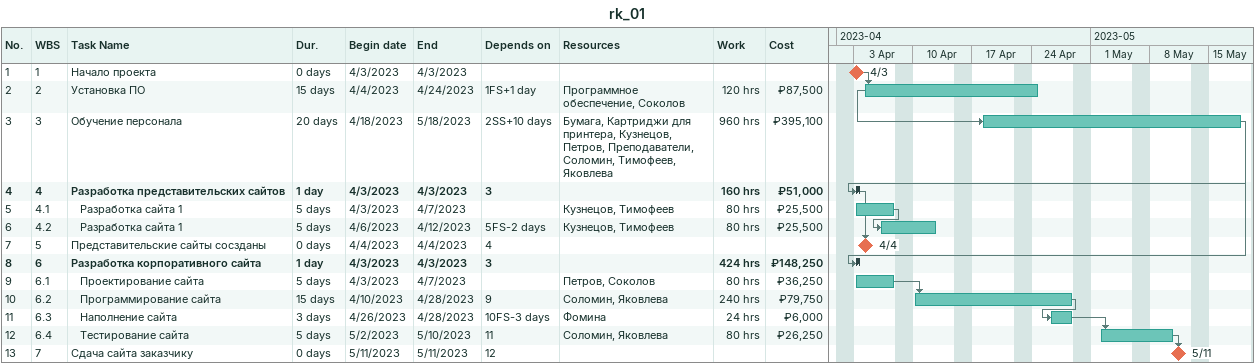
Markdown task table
rk_01

| ID | WBS | Task | Duration | Start | Finish | Predecessors | Resources | Work (h) | Cost (₽) |
|---|---|---|---|---|---|---|---|---|---|
| 1 | 1 | Начало проекта | 0d | 2023-04-03 | 2023-04-03 |  |  |  |  |
| 2 | 2 | Установка ПО | 15d | 2023-04-04 | 2023-04-24 | 1FS+1d | Программное обеспечение, Соколов | 120 | 87500 |
| 3 | 3 | Обучение персонала | 20d | 2023-04-18 | 2023-05-18 | 2SS+10d | Бумага, Картриджи для принтера, Кузнецов, Петров, Преподаватели, Соломин, Тимофеев, Яковлева | 960 | 395100 |
| 4 | 4 | **Разработка представительских сайтов** | 1d | 2023-04-03 | 2023-04-03 | 3 |  | 160 | 51000 |
| 5 | 4.1 | Разработка сайта 1 | 5d | 2023-04-03 | 2023-04-07 |  | Кузнецов, Тимофеев | 80 | 25500 |
| 6 | 4.2 | Разработка сайта 1 | 5d | 2023-04-06 | 2023-04-12 | 5FS-2d | Кузнецов, Тимофеев | 80 | 25500 |
| 7 | 5 | Представительские сайты сосзданы | 0d | 2023-04-04 | 2023-04-04 | 4 |  |  |  |
| 8 | 6 | **Разработка корпоративного сайта** | 1d | 2023-04-03 | 2023-04-03 | 3 |  | 424 | 148250 |
| 9 | 6.1 | Проектирование сайта | 5d | 2023-04-03 | 2023-04-07 |  | Петров, Соколов | 80 | 36250 |
| 10 | 6.2 | Программирование сайта | 15d | 2023-04-10 | 2023-04-28 | 9 | Соломин, Яковлева | 240 | 79750 |
| 11 | 6.3 | Наполнение сайта | 3d | 2023-04-26 | 2023-04-28 | 10FS-3d | Фомина | 24 | 6000 |
| 12 | 6.4 | Тестирование сайта | 5d | 2023-05-02 | 2023-05-10 | 11 | Соломин, Яковлева | 80 | 26250 |
| 13 | 7 | Сдача сайта заказчику | 0d | 2023-05-11 | 2023-05-11 | 12 |  |  |  |
